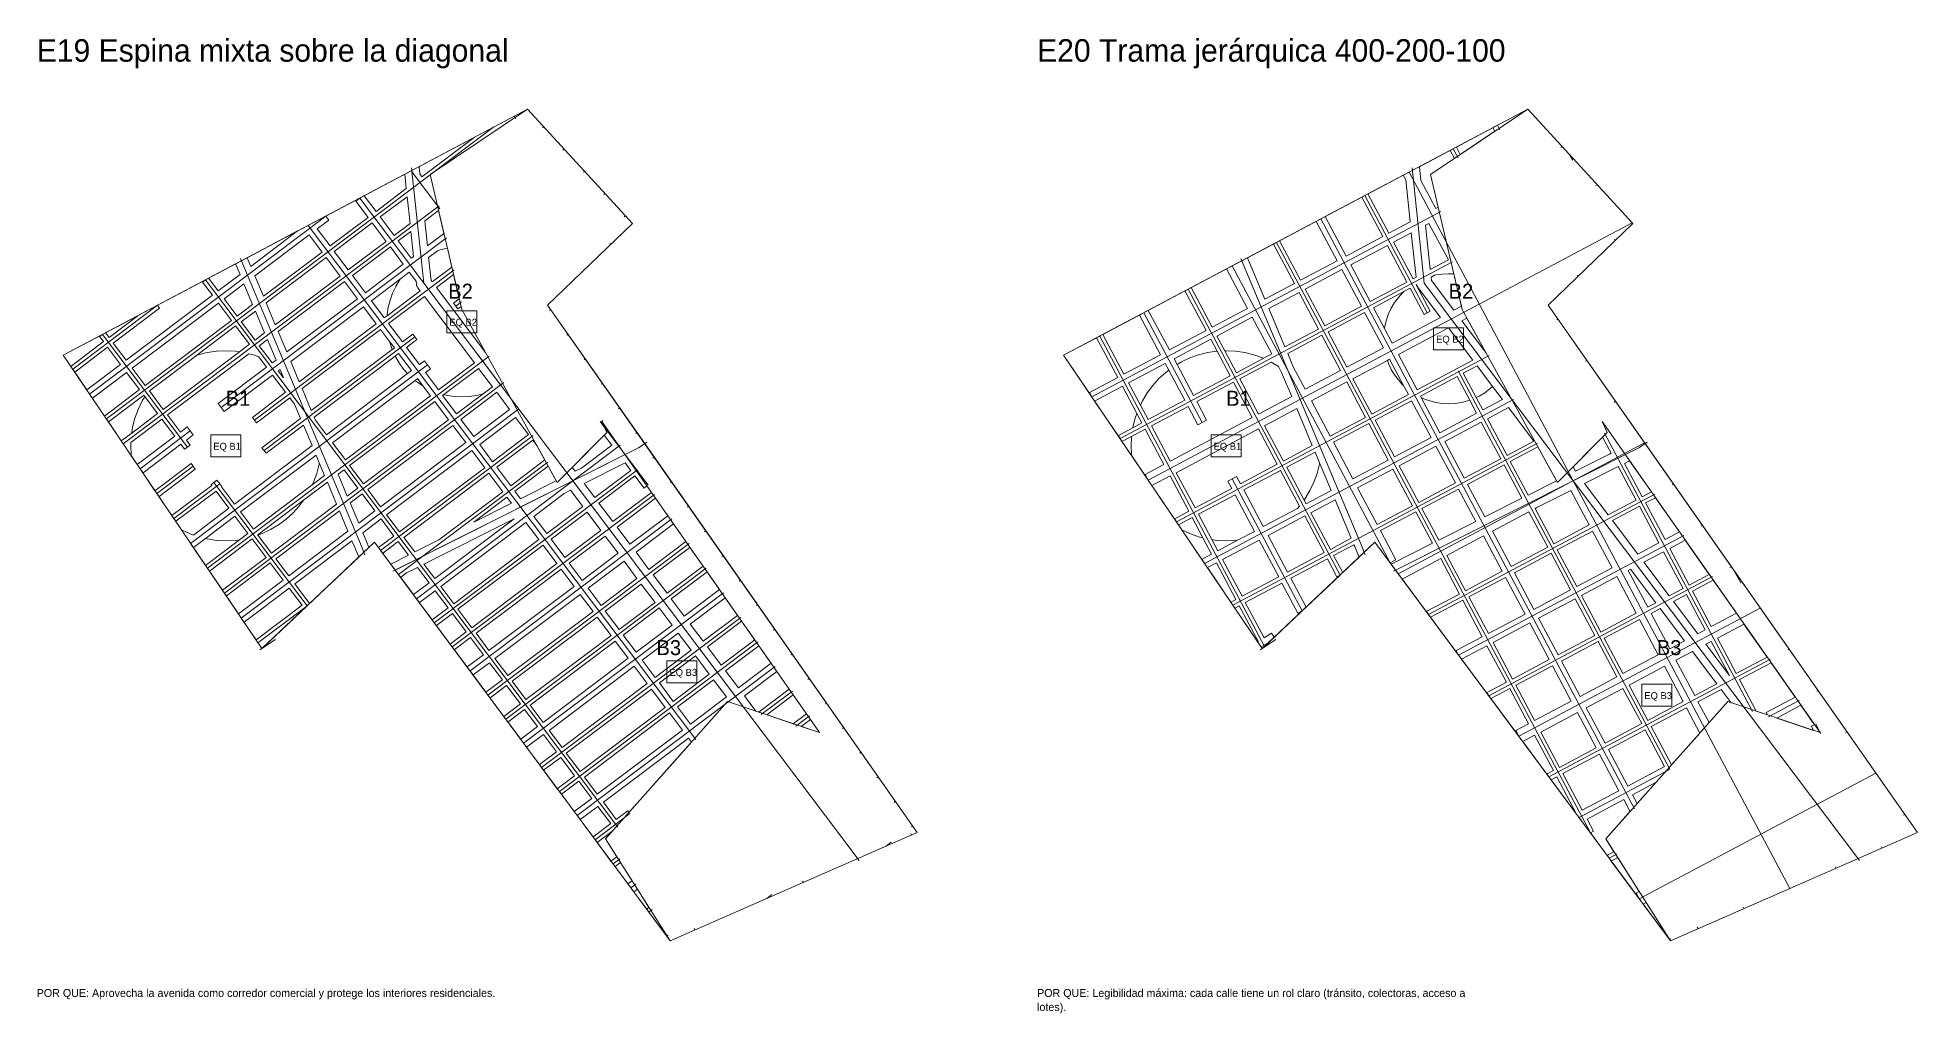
# Model space of a CAD drawing. Header units: metres. Extents: x 3873 to 16340, y -5213 to 3289.
# Drawn here: x 12582 to 16340, y -5213 to -3262 of the extents above; entities that cross this region are included whole.
import ezdxf

# ---------------------------------------------------------------- set-up
doc = ezdxf.new("R2010")
doc.units = ezdxf.units.M
for name, color, linetype, lineweight, plot in [('EQUIPAMIENTO', 5, 'Continuous', 0, False), ('LIMITE-INTERVENCION', 30, 'Continuous', 0, False), ('MANZANAS-PROPUESTAS', 33, 'Continuous', 0, False), ('SECTORES', 1, 'Continuous', 0, False), ('TEXTO', 7, 'Continuous', 0, False), ('VERDE-OBLIGATORIO', 3, 'Continuous', 0, False), ('VERDE-PROPUESTO', 82, 'Continuous', 0, False), ('VIA-BOULEVARD', 30, 'Continuous', 0, False), ('VIA-PRIMARIA', 1, 'Continuous', 0, False), ('VIA-SECUNDARIA', 8, 'Continuous', 0, False), ('VIA-TERCIARIA', 9, 'Continuous', 0, False)]:
    doc.layers.add(name, color=color, linetype=linetype, lineweight=lineweight, plot=plot)

msp = doc.modelspace()

# ---------------------------------------------------------------- linework, layer by layer
at = {"layer": 'EQUIPAMIENTO'}
for points in [[(13400, -3852), (13460, -3852), (13460, -3808), (13400, -3808), (13400, -3852)], [(15372.8, -3885.9), (15432.8, -3885.9), (15432.8, -3841.9), (15372.8, -3841.9), (15372.8, -3885.9)], [(12928, -4100), (12988, -4100), (12988, -4056), (12928, -4056), (12928, -4100)], [(14928, -4100), (14988, -4100), (14988, -4056), (14928, -4056), (14928, -4100)], [(13840, -4552), (13900, -4552), (13900, -4508), (13840, -4508), (13840, -4552)], [(15789.1, -4598.5), (15849.1, -4598.5), (15849.1, -4554.5), (15789.1, -4554.5), (15789.1, -4598.5)]]:
    msp.add_lwpolyline(points, close=True, dxfattribs=at)
at = {"layer": 'LIMITE-INTERVENCION'}
for points in [[(12633, -3897), (13561, -3405), (13771.2, -3633.6), (13601.5, -3796.8), (14340, -4851), (13846.2, -5067.6), (13255.3, -4270.6), (13030.2, -4483.5), (12633, -3897)], [(14633, -3897), (15561, -3405), (15771.2, -3633.6), (15601.5, -3796.8), (16340, -4851), (15846.2, -5067.6), (15255.3, -4270.6), (15030.2, -4483.5), (14633, -3897)]]:
    msp.add_lwpolyline(points, close=True, dxfattribs=at)
at = {"layer": 'MANZANAS-PROPUESTAS'}
for points in [[(15418.2, -3480.7), (15500.4, -3437.2), (15491.5, -3441.8), (15495.3, -3449), (15426, -3495.5), (15418.2, -3480.7)], [(13350.2, -3540.1), (13346, -3534.4), (13344.5, -3520.5), (13342.9, -3520.6), (13454.8, -3461.3), (13350.2, -3540.1)], [(15405.8, -3487.3), (15414.4, -3503.3), (15366.7, -3535.3), (15381.9, -3600.6), (15376.9, -3603.3), (15347.4, -3547.8), (15344.5, -3520.5), (15342.9, -3520.6), (15412, -3484), (15405.8, -3487.3)], [(13318.9, -3563.7), (13258.4, -3609.3), (13234.8, -3578), (13315.9, -3535), (13318.9, -3563.7)], [(15315.9, -3535), (15312.2, -3536.9), (15317, -3546.1), (15326, -3630.4), (15283.3, -3653.1), (15241.5, -3574.4), (15315.9, -3535), (15315.9, -3535)], [(13217.8, -3588.7), (13242.4, -3621.3), (13166.5, -3678.5), (13140.7, -3644.2), (13163.7, -3626.8), (13157.7, -3618.8), (13225.8, -3582.7), (13217.8, -3588.7)], [(13294.5, -3657.2), (13266.8, -3620.5), (13320.6, -3579.9), (13326.3, -3633.3), (13294.5, -3657.2)], [(13393.4, -3654.1), (13361.2, -3678.3), (13355.9, -3628.5), (13383.6, -3607.6), (13394.9, -3656.2), (13393.4, -3654.1)], [(15229.1, -3581), (15271, -3659.7), (15197.7, -3698.6), (15155.8, -3619.8), (15235.3, -3577.7), (15229.1, -3581)], [(13175, -3689.7), (13250.8, -3632.5), (13278.5, -3669.3), (13202.7, -3726.4), (13175, -3689.7)], [(15138.1, -3629.2), (15180, -3708), (15106.7, -3747), (15064.8, -3668.1), (15147, -3624.5), (15138.1, -3629.2)], [(15356.8, -3636.7), (15363.3, -3633.2), (15402.3, -3706.5), (15366.2, -3725.7), (15356.8, -3636.7)], [(13007.9, -3719.2), (13004, -3710), (13004, -3709.9), (13000.6, -3702.1), (13101.7, -3648.5), (13007.9, -3719.2)], [(13015.9, -3738.2), (13124.7, -3656.2), (13150.6, -3690.6), (13033.1, -3779.1), (13015.9, -3738.2)], [(13287, -3680.4), (13312.8, -3714.8), (13237, -3772), (13211.1, -3737.6), (13287, -3680.4)], [(13328, -3649.5), (13333.2, -3699.4), (13328.8, -3702.7), (13302.9, -3668.4), (13328, -3649.5)], [(15052.4, -3674.6), (15094.4, -3753.5), (15035.5, -3784.9), (15004, -3710), (15004, -3709.9), (15000.6, -3702.1), (15058.6, -3671.4), (15052.4, -3674.6)], [(15207.1, -3716.3), (15280.3, -3677.3), (15319.3, -3750.6), (15246, -3789.6), (15207.1, -3716.3)], [(15292.7, -3670.7), (15328.2, -3651.9), (15337.6, -3740.9), (15331.7, -3744), (15292.7, -3670.7)], [(12980, -3720.1), (12986.5, -3735.3), (12942.5, -3768.4), (12923.4, -3743), (12977.6, -3714.3), (12980, -3720.1)], [(13038.7, -3792.4), (13159, -3701.7), (13186.7, -3738.5), (13057, -3836.2), (13038.7, -3792.4)], [(14958.8, -3724.3), (15000.8, -3803.3), (14930.1, -3840.9), (14888.1, -3761.8), (14970.2, -3718.2), (14958.8, -3724.3)], [(12911.6, -3750.6), (12931.4, -3776.9), (12758.9, -3906.8), (12733, -3872.5), (12825.6, -3802.7), (12821.4, -3797.1), (12917.2, -3746.4), (12911.6, -3750.6)], [(12954.6, -3784.4), (12994.4, -3754.4), (13011.6, -3795.3), (12980.5, -3818.7), (12954.6, -3784.4)], [(13195.1, -3749.7), (13221, -3784), (13079.8, -3890.4), (13062.6, -3849.5), (13195.1, -3749.7)], [(13249, -3787.9), (13307.2, -3744.1), (13305.3, -3746.7), (13297.7, -3759.3), (13291.4, -3772.6), (13286.5, -3786.5), (13282.9, -3800.7), (13280.7, -3815.3), (13280.6, -3818), (13274.9, -3822.3), (13249, -3787.9)], [(15116.1, -3764.6), (15189.4, -3725.7), (15228.4, -3799), (15155.1, -3837.9), (15116.1, -3764.6)], [(12770.9, -3922.8), (12943.4, -3792.8), (12969.3, -3827.2), (12796.8, -3957.2), (12770.9, -3922.8)], [(14875.7, -3768.3), (14917.8, -3847.4), (14844.5, -3886.4), (14802.4, -3807.2), (14881.9, -3765), (14875.7, -3768.3)], [(15043.3, -3803.4), (15103.8, -3771.2), (15142.7, -3844.5), (15075.6, -3880.2), (15043.3, -3803.4)], [(15252.6, -3801.9), (15313.5, -3769.5), (15310.9, -3771.9), (15302.3, -3781.4), (15294.7, -3791.6), (15288.2, -3802.6), (15282.7, -3814.1), (15278.4, -3826.1), (15275.3, -3838.5), (15274.6, -3843.3), (15252.6, -3801.9)], [(12724.6, -3861.3), (12717.6, -3852.1), (12782.1, -3817.9), (12724.6, -3861.3)], [(12988.9, -3829.9), (13017.2, -3808.6), (13035.6, -3852.3), (13016.6, -3866.7), (12988.9, -3829.9)], [(13087.8, -3909.4), (13233, -3800), (13258.9, -3834.3), (13105, -3950.3), (13087.8, -3909.4)], [(14784.7, -3816.6), (14826.8, -3895.8), (14753.6, -3934.8), (14711.4, -3855.4), (14793.5, -3811.9), (14784.7, -3816.6)], [(14939.5, -3858.5), (15010.2, -3821), (15049.1, -3894.3), (15032.3, -3903.2), (15030.7, -3902.4), (15013.2, -3896.2), (14995.1, -3891.6), (14976.6, -3888.9), (14958, -3888), (14955.3, -3888.1), (14939.5, -3858.5)], [(15161.7, -3850.3), (15234.9, -3811.3), (15272.5, -3881.9), (15199.2, -3920.9), (15161.7, -3850.3)], [(12705.8, -3859.7), (12713.4, -3869.7), (12647.9, -3919.1), (12633, -3897), (12711.4, -3855.4), (12705.8, -3859.7)], [(12977.7, -3838.3), (13005.4, -3875.1), (12985.4, -3890.2), (12976.6, -3888.9), (12958, -3888), (12939.4, -3888.9), (12921, -3891.6), (12902.9, -3896.2), (12899.3, -3897.4), (12977.7, -3838.3)], [(13058.4, -3906.5), (13050.9, -3912.2), (13025, -3877.8), (13041.2, -3865.6), (13058.4, -3906.5)], [(13267.3, -3845.5), (13285.5, -3869.6), (13286.5, -3873.5), (13290.7, -3885.5), (13129, -4007.3), (13110.6, -3963.6), (13267.3, -3845.5)], [(14699, -3862), (14741.2, -3941.3), (14684.7, -3971.4), (14689.4, -3980.2), (14633, -3897), (14705.2, -3858.7), (14699, -3862)], [(14939.8, -3888.9), (14939.4, -3888.9), (14921, -3891.6), (14902.9, -3896.2), (14885.3, -3902.4), (14868.5, -3910.4), (14860, -3915.5), (14853.9, -3904.1), (14927.2, -3865.1), (14939.8, -3888.9)], [(15081, -3893.2), (15149.3, -3856.9), (15186.9, -3927.5), (15116.2, -3965), (15092.3, -3920.1), (15081, -3893.2)], [(12656.1, -3930.5), (12721.8, -3880.9), (12747.7, -3915.3), (12679.9, -3966.3), (12651.9, -3924.9), (12656.1, -3930.5)], [(13159.2, -4055.9), (13137.1, -4026.6), (13134.6, -4020.6), (13296.7, -3898.5), (13297.7, -3900.7), (13305.3, -3913.3), (13314, -3925.2), (13321.6, -3933.5), (13159.2, -4055.9)], [(15249, -4014.5), (15211.4, -3943.9), (15280.4, -3907.2), (15282.7, -3913.6), (15288.2, -3925.1), (15294.7, -3936.1), (15302.3, -3946.3), (15310.9, -3955.8), (15312.6, -3957.3), (15322.3, -3975.5), (15249, -4014.5)], [(12691.6, -3982.6), (12759.7, -3931.2), (12785.6, -3965.6), (12715.3, -4018.5), (12685.6, -3974.6), (12691.6, -3982.6)], [(14762.9, -3952.4), (14836.2, -3913.5), (14843.3, -3926.8), (14837.5, -3931.1), (14823.7, -3943.6), (14811.1, -3957.4), (14800, -3972.4), (14790.5, -3988.4), (14786.5, -3996.8), (14762.9, -3952.4)], [(12723.5, -4029.9), (12794, -3976.8), (12795.9, -3979.3), (12790.5, -3988.4), (12782.5, -4005.3), (12776.2, -4022.8), (12771.7, -4040.9), (12770, -4052.5), (12749, -4068.3), (12719.2, -4024.3), (12723.5, -4029.9)], [(13197.1, -4106.2), (13171.2, -4071.9), (13336.6, -3947.3), (13346.7, -3954.7), (13352.1, -3958), (13367.2, -3978.1), (13197.1, -4106.2)], [(13419.3, -4013.9), (13391.6, -3977.2), (13394, -3975.4), (13400.7, -3977.1), (13415.3, -3979.3), (13430, -3980), (13444.7, -3979.3), (13459.3, -3977.1), (13472.6, -3973.8), (13419.3, -4013.9)], [(13427.7, -4025.1), (13499.6, -3971), (13525.5, -4005.3), (13453.6, -4059.5), (13427.7, -4025.1)], [(14750.6, -3959), (14779.5, -4013.5), (14776.2, -4022.8), (14771.7, -4040.9), (14771.5, -4041.9), (14742.5, -4057.3), (14745.8, -4063.5), (14695, -3988.5), (14750.6, -3959)], [(15199.1, -3950.4), (15236.6, -4021.1), (15166, -4058.6), (15128.4, -3988), (15199.1, -3950.4)], [(15458.7, -4012.8), (15385.5, -4051.8), (15348.2, -3981.6), (15353.1, -3984), (15365.1, -3988.3), (15377.5, -3991.4), (15390.1, -3993.2), (15402.8, -3993.9), (15415.6, -3993.2), (15428.2, -3991.4), (15440.5, -3988.3), (15444.9, -3986.7), (15458.7, -4012.8)], [(15510.4, -3985.4), (15471.1, -4006.3), (15457.9, -3981.4), (15464.1, -3978.5), (15475, -3971.9), (15485.3, -3964.3), (15490.8, -3959.4), (15510.4, -3985.4)], [(13233.2, -4154.2), (13205.5, -4117.4), (13375.7, -3989.2), (13403.3, -4026), (13233.2, -4154.2)], [(13537.5, -4021.3), (13563.4, -4055.6), (13491.5, -4109.8), (13465.6, -4075.4), (13537.5, -4021.3)], [(15294.5, -4100.2), (15255.6, -4026.9), (15328.8, -3987.9), (15367.8, -4061.2), (15294.5, -4100.2)], [(15522.6, -4001.5), (15573.2, -4068.6), (15519.5, -4097.2), (15480.5, -4023.9), (15522.6, -4001.5)], [(13437.6, -4071.5), (13267.5, -4199.7), (13241.7, -4165.3), (13411.8, -4037.2), (13437.6, -4071.5)], [(13729.7, -4076.8), (13668.9, -4122.6), (13656.3, -4129), (13650.4, -4121.2), (13714.4, -4056.6), (13729.7, -4076.8)], [(15243.2, -4033.4), (15282.2, -4106.7), (15211.5, -4144.3), (15172.6, -4071), (15243.2, -4033.4)], [(15468.1, -4030.5), (15507.1, -4103.8), (15433.8, -4142.7), (15394.9, -4069.5), (15468.1, -4030.5)], [(13475.6, -4121.8), (13305.4, -4250), (13279.6, -4215.7), (13449.7, -4087.5), (13475.6, -4121.8)], [(13571.8, -4066.8), (13579.8, -4077.5), (13595.8, -4106.3), (13527.6, -4157.7), (13500, -4121), (13571.8, -4066.8)], [(14769, -4059.1), (14768.9, -4059.4), (14768, -4078), (14768.9, -4096.6), (14769.1, -4098), (14749.7, -4069.3), (14769, -4059.1)], [(15342.9, -4191.1), (15303.9, -4117.8), (15377.2, -4078.8), (15416.2, -4152.1), (15342.9, -4191.1)], [(15581.3, -4080.2), (15618.7, -4147.9), (15561.7, -4176.6), (15526, -4109.6), (15581.3, -4080.2)], [(15727.8, -4092.9), (15724.4, -4094.7), (15656.4, -4128.9), (15651.6, -4120), (15710.6, -4060.5), (15727.8, -4092.9)], [(13131, -4156.1), (13133.6, -4150.7), (13139.8, -4133.1), (13144.4, -4115), (13144.8, -4112), (13155.5, -4137.6), (13131, -4156.1)], [(13222, -4162.6), (13200.9, -4178.5), (13182.6, -4134.7), (13194.4, -4125.9), (13222, -4162.6)], [(13511.7, -4169.7), (13383.8, -4266.1), (13335.8, -4290.3), (13313.9, -4261.2), (13484, -4133), (13511.7, -4169.7)], [(13547.3, -4183.8), (13536.1, -4168.9), (13602.6, -4118.7), (13618.7, -4147.9), (13547.3, -4183.8)], [(13767.6, -4127.2), (13695.7, -4181.3), (13674.6, -4153.3), (13756.3, -4112.2), (13767.6, -4127.2)], [(15117.9, -4194), (15113.9, -4186.4), (15116, -4183.5), (15125.6, -4167.5), (15133.6, -4150.7), (15139.8, -4133.1), (15144.4, -4115), (15144.8, -4112), (15168.1, -4167.4), (15117.9, -4194)], [(15330.5, -4197.7), (15259.9, -4235.2), (15220.9, -4161.9), (15291.5, -4124.4), (15330.5, -4197.7)], [(15513.7, -4116.1), (15549.2, -4182.9), (15475, -4220.2), (15440.4, -4155.1), (15513.7, -4116.1)], [(15742, -4119.4), (15777.6, -4186.5), (15721.9, -4216.1), (15674.6, -4153.3), (15742, -4119.4)], [(15789.9, -4179.9), (15754.5, -4113.2), (15764.6, -4108.1), (15808.1, -4170.2), (15789.9, -4179.9)], [(13049.5, -4292.6), (13022.4, -4256.5), (13030.7, -4253.5), (13047.6, -4245.5), (13063.6, -4236), (13078.6, -4224.9), (13092.4, -4212.3), (13104.9, -4198.5), (13113.7, -4186.6), (13161.1, -4150.9), (13179.5, -4194.6), (13049.5, -4292.6)], [(13574, -4219.2), (13634.8, -4173.4), (13647.4, -4167), (13671.7, -4199.4), (13599.9, -4253.5), (13574, -4219.2)], [(13731.8, -4229.2), (13704.1, -4192.5), (13776, -4138.3), (13794.2, -4162.5), (13799.8, -4158.3), (13808.8, -4171.2), (13731.8, -4229.2)], [(15457.1, -4229.2), (15383, -4266.5), (15349.4, -4203.5), (15422.7, -4164.5), (15457.1, -4229.2)], [(15579.2, -4201.4), (15647.2, -4167.1), (15684, -4236.2), (15613.4, -4273.8), (15575.8, -4203.2), (15579.2, -4201.4)], [(13202.3, -4248.8), (13083.8, -4338.1), (13058, -4303.8), (13185.1, -4207.9), (13202.3, -4248.8)], [(13256.3, -4208.1), (13223.7, -4232.7), (13206.5, -4191.8), (13230.5, -4173.8), (13256.3, -4208.1)], [(13529.2, -4192.9), (13453.8, -4230.9), (13520.1, -4180.9), (13529.2, -4192.9)], [(13766.1, -4274.7), (13740.2, -4240.4), (13816.9, -4182.7), (13841.6, -4217.9), (13766.1, -4274.7)], [(15208.2, -4262.7), (15166.3, -4285), (15127.3, -4211.7), (15175.9, -4185.9), (15208.2, -4262.7)], [(15823.1, -4272.1), (15781, -4294.5), (15730.4, -4227.4), (15784.2, -4198.8), (15823.1, -4272.1)], [(15835.5, -4265.5), (15796.5, -4192.3), (15816.2, -4181.8), (15864.2, -4250.3), (15835.5, -4265.5)], [(13244, -4281.3), (13239, -4269.1), (13239, -4269), (13231.7, -4251.7), (13268.4, -4224.1), (13294.3, -4258.4), (13263.5, -4281.6), (13255.3, -4270.6), (13244, -4281.3)], [(13354.1, -4314.6), (13534.7, -4223.7), (13375.9, -4343.4), (13354.1, -4314.6)], [(13583.9, -4265.6), (13413.8, -4393.8), (13387.9, -4359.4), (13558, -4231.2), (13583.9, -4265.6)], [(13608.3, -4264.7), (13680.2, -4210.5), (13707.9, -4247.3), (13636, -4301.5), (13608.3, -4264.7)], [(13804.1, -4325), (13778.2, -4290.7), (13853, -4234.3), (13877.7, -4269.5), (13804.1, -4325)], [(14929, -4294.5), (14910.2, -4304.5), (14914.9, -4313.3), (14862.5, -4235.9), (14869.3, -4246), (14885.3, -4253.5), (14902.9, -4259.8), (14911.7, -4262), (14929, -4294.5)], [(15080.6, -4330.5), (15041.7, -4257.2), (15115, -4218.3), (15153.9, -4291.6), (15080.6, -4330.5)], [(15297.4, -4305.8), (15266.5, -4247.6), (15337.1, -4210), (15370.5, -4272.8), (15287.8, -4314.4), (15285.9, -4311.9), (15297.4, -4305.8)], [(15563.4, -4209.7), (15601, -4280.4), (15527.7, -4319.3), (15490.2, -4248.7), (15563.4, -4209.7)], [(12893.7, -4281), (12917.2, -4263.4), (12921, -4264.3), (12939.4, -4267.1), (12958, -4268), (12976.6, -4267.1), (12985.4, -4265.8), (12917.4, -4317), (12887.7, -4273.1), (12893.7, -4281)], [(12925.6, -4328.4), (13010.7, -4264.3), (13038.4, -4301), (12951.1, -4366.7), (12921.4, -4322.8), (12925.6, -4328.4)], [(13095.9, -4354.1), (13210.3, -4267.8), (13215, -4279), (13223.8, -4300.4), (13125.5, -4393.4), (13095.9, -4354.1)], [(13271.9, -4292.8), (13302.7, -4269.6), (13323.1, -4296.7), (13287.8, -4314.4), (13267.6, -4287.3), (13271.9, -4292.8)], [(13620, -4313.5), (13449.9, -4441.7), (13422.2, -4404.9), (13592.3, -4276.8), (13620, -4313.5)], [(13644.4, -4312.6), (13716.3, -4258.5), (13742.2, -4292.8), (13670.3, -4347), (13644.4, -4312.6)], [(13840.2, -4372.9), (13812.5, -4336.2), (13885.8, -4281), (13912.2, -4318.7), (13840.2, -4372.9)], [(14941.3, -4287.9), (14929.5, -4265.6), (14939.4, -4267.1), (14958, -4268), (14976.6, -4267.1), (14982.1, -4266.2), (14941.3, -4287.9)], [(14989.7, -4378.9), (14950.7, -4305.6), (15024, -4266.6), (15063, -4339.9), (14989.7, -4378.9)], [(15172.9, -4297.4), (15213.6, -4275.7), (15215, -4279), (15223.8, -4300.4), (15191, -4331.4), (15172.9, -4297.4)], [(15472.5, -4258.1), (15510.1, -4328.7), (15436.8, -4367.7), (15399.2, -4297), (15472.5, -4258.1)], [(15690.6, -4248.6), (15729.5, -4321.9), (15658.9, -4359.4), (15619.9, -4286.2), (15690.6, -4248.6)], [(15883.8, -4356.5), (15844.9, -4283.2), (15875.8, -4266.8), (15923.8, -4335.3), (15883.8, -4356.5)], [(12959.3, -4378.1), (13046.8, -4312.2), (13072.7, -4346.5), (12983.1, -4414), (12955.1, -4372.5), (12959.3, -4378.1)], [(13305.9, -4338.9), (13307.6, -4341), (13319.6, -4332), (13341.4, -4321), (13364.7, -4351.9), (13333.2, -4375.6), (13305.9, -4338.9), (13305.9, -4338.9)], [(13682.3, -4362.9), (13754.2, -4308.8), (13780.1, -4343.1), (13708.2, -4397.3), (13682.3, -4362.9)], [(14938.4, -4312.2), (14977.3, -4385.5), (14968, -4390.4), (14971.3, -4396.6), (14920.6, -4321.6), (14938.4, -4312.2)], [(15087.2, -4342.9), (15160.5, -4303.9), (15179.5, -4339.7), (15185.7, -4336.4), (15117.9, -4400.6), (15087.2, -4342.9)], [(15386.9, -4303.6), (15424.4, -4374.3), (15359.2, -4408.9), (15362.5, -4415.1), (15310.1, -4344.5), (15386.9, -4303.6)], [(15534.3, -4331.7), (15607.6, -4292.7), (15646.5, -4366), (15573.3, -4405), (15534.3, -4331.7)], [(15871.5, -4363.1), (15843.8, -4377.8), (15793.2, -4310.7), (15832.5, -4289.8), (15871.5, -4363.1)], [(13654.3, -4359), (13484.2, -4487.2), (13458.3, -4452.9), (13628.4, -4324.7), (13654.3, -4359)], [(13716.6, -4408.5), (13788.5, -4354.3), (13816.2, -4391), (13744.3, -4445.2), (13716.6, -4408.5)], [(13874.5, -4418.5), (13848.6, -4384.1), (13920.2, -4330.2), (13944.9, -4365.4), (13874.5, -4418.5)], [(15048.7, -4452.5), (15036.2, -4460.9), (15036.1, -4460.7), (15033.8, -4461.9), (14996.3, -4391.2), (15069.6, -4352.3), (15101.5, -4412.4), (15110.3, -4407.7), (15054.2, -4460.8), (15048.7, -4452.5)], [(15555.6, -4414.4), (15482.3, -4453.3), (15443.3, -4380), (15516.6, -4341.1), (15555.6, -4414.4)], [(15738.9, -4339.5), (15777.9, -4412.8), (15707.3, -4450.4), (15668.3, -4377.1), (15738.9, -4339.5)], [(15766.4, -4324.9), (15817, -4392), (15800.8, -4400.6), (15761.9, -4327.3), (15766.4, -4324.9)], [(15928, -4439.5), (15890.4, -4368.8), (15931.9, -4346.8), (15978.1, -4412.8), (15928, -4439.5)], [(12994.8, -4430.3), (13084.7, -4362.5), (13110.6, -4396.8), (13018.5, -4466.2), (12988.7, -4422.3), (12994.8, -4430.3)], [(13345.1, -4391.6), (13376.7, -4367.8), (13402.6, -4402.2), (13370.7, -4426.2), (13339.1, -4383.7), (13345.1, -4391.6)], [(13692.2, -4409.3), (13522.1, -4537.5), (13496.2, -4503.2), (13666.3, -4375), (13692.2, -4409.3)], [(13912.4, -4468.8), (13886.5, -4434.4), (13956.4, -4381.8), (13981.1, -4417), (13912.4, -4468.8)], [(15431, -4386.6), (15469.9, -4459.9), (15418, -4487.5), (15422.7, -4496.4), (15366.7, -4420.8), (15431, -4386.6)], [(15582.6, -4422.6), (15655.9, -4383.7), (15694.9, -4457), (15621.6, -4495.9), (15582.6, -4422.6)], [(15915.6, -4446.1), (15901.1, -4453.8), (15852.3, -4389.1), (15878.1, -4375.4), (15915.6, -4446.1)], [(13379.1, -4437.4), (13411, -4413.4), (13438.7, -4450.1), (13406.4, -4474.4), (13374.9, -4431.9), (13379.1, -4437.4)], [(13728.3, -4457.2), (13558.2, -4585.4), (13530.5, -4548.7), (13700.6, -4420.5), (13728.3, -4457.2)], [(13752.7, -4456.4), (13824.6, -4402.2), (13850.5, -4436.5), (13778.6, -4490.7), (13752.7, -4456.4)], [(13948.5, -4516.7), (13920.8, -4479.9), (13989.1, -4428.5), (14015.5, -4466.2), (13948.5, -4516.7)], [(14983.9, -4397.8), (15022.4, -4470.2), (15021.5, -4470.7), (14975.3, -4402.4), (14983.9, -4397.8)], [(15603.9, -4505.3), (15530.7, -4544.3), (15491.7, -4471), (15565, -4432), (15603.9, -4505.3)], [(15784.5, -4425.2), (15822, -4495.8), (15751.4, -4533.4), (15713.8, -4462.7), (15784.5, -4425.2)], [(15825.5, -4403.3), (15874.3, -4468), (15845, -4483.6), (15807.4, -4413), (15825.5, -4403.3)], [(15977.7, -4533.1), (15940.2, -4462.4), (15993.1, -4434.3), (16039.4, -4500.3), (15977.7, -4533.1)], [(13414.8, -4485.6), (13447.1, -4461.3), (13473, -4495.6), (13440.4, -4520.2), (13410.6, -4480), (13414.8, -4485.6)], [(13762.6, -4502.8), (13592.5, -4631), (13566.6, -4596.6), (13736.7, -4468.4), (13762.6, -4502.8)], [(13790.6, -4506.7), (13862.6, -4452.5), (13888.5, -4486.8), (13816.5, -4541), (13790.6, -4506.7)], [(15628.2, -4508.3), (15701.5, -4469.3), (15739, -4540), (15665.7, -4578.9), (15628.2, -4508.3)], [(15964.2, -4537.5), (15917, -4474.8), (15927.8, -4469), (15964.2, -4537.5)], [(13852.6, -4589), (13824.9, -4552.2), (13896.9, -4498), (13924.6, -4534.7), (13852.6, -4589)], [(13982.9, -4562.2), (13957, -4527.9), (14023.5, -4477.7), (14048.2, -4512.9), (13982.9, -4562.2)], [(15479.3, -4477.6), (15518.3, -4550.8), (15479.6, -4571.4), (15482.9, -4577.6), (15428.7, -4504.5), (15479.3, -4477.6)], [(15894.7, -4577.2), (15857.2, -4506.6), (15890.1, -4489), (15938.9, -4553.7), (15894.7, -4577.2)], [(13452.3, -4536.2), (13485, -4511.6), (13510.9, -4545.9), (13477.9, -4570.8), (13446.3, -4528.2), (13452.3, -4536.2)], [(13800.5, -4553.1), (13630.4, -4681.3), (13604.5, -4646.9), (13774.7, -4518.7), (13800.5, -4553.1)], [(13886.9, -4634.5), (13861, -4600.1), (13933, -4545.9), (13958.9, -4580.2), (13886.9, -4634.5)], [(13994.9, -4578.2), (14059.7, -4529.3), (14084.4, -4564.6), (14024.4, -4609.8), (14025.4, -4611.1), (14017.8, -4608.5), (13994.9, -4578.2)], [(15648.1, -4588.3), (15574.8, -4627.3), (15537.2, -4556.6), (15610.5, -4517.7), (15648.1, -4588.3)], [(15801.1, -4627), (15763.6, -4556.3), (15834.2, -4518.8), (15871.8, -4589.4), (15801.1, -4627)], [(16016, -4606.1), (16016.4, -4605.9), (15984.3, -4545.4), (16047.5, -4511.9), (16095.5, -4580.3), (16037.6, -4611.1), (16040.2, -4616.1), (16017.8, -4608.5), (16016, -4606.1)], [(13486.3, -4582), (13519.3, -4557.1), (13547, -4593.9), (13513.6, -4619), (13482.1, -4576.4), (13486.3, -4582)], [(13666.5, -4729.2), (13638.8, -4692.4), (13809, -4564.3), (13836.6, -4601), (13666.5, -4729.2)], [(14093.3, -4633), (14094.3, -4634.3), (14039.6, -4615.9), (14092.4, -4576), (14118.8, -4613.7), (14093.3, -4633)], [(15524.9, -4563.2), (15562.4, -4633.8), (15537, -4647.4), (15543.1, -4658.8), (15487.1, -4583.3), (15524.9, -4563.2)], [(15715.5, -4672.5), (15677.9, -4601.9), (15751.2, -4562.9), (15788.8, -4633.5), (15715.5, -4672.5)], [(15901.3, -4589.6), (15947.4, -4565), (15967.4, -4591.6), (15961, -4589.4), (15923.6, -4631.5), (15901.3, -4589.6)], [(13522, -4630.2), (13555.5, -4605), (13581.3, -4639.4), (13547.6, -4664.8), (13517.8, -4624.6), (13522, -4630.2)], [(13700.8, -4774.7), (13675, -4740.4), (13845.1, -4612.2), (13870.9, -4646.5), (13700.8, -4774.7)], [(15697.8, -4681.9), (15624.6, -4720.9), (15587, -4650.2), (15660.3, -4611.3), (15697.8, -4681.9)], [(15807.7, -4639.3), (15878.4, -4601.8), (15905.2, -4652.2), (15848.5, -4716), (15807.7, -4639.3)], [(16128, -4638.8), (16132.4, -4647.1), (16059, -4622.4), (16107, -4596.8), (16134.1, -4635.6), (16128, -4638.8)], [(13559.5, -4680.8), (13593.4, -4655.4), (13619.2, -4689.7), (13585.1, -4715.4), (13553.5, -4672.8), (13559.5, -4680.8)], [(14126.9, -4625.2), (14145.3, -4651.5), (14108.5, -4639.1), (14126.9, -4625.2)], [(15574.6, -4656.8), (15612.2, -4727.4), (15600.1, -4733.9), (15603.4, -4740.1), (15551, -4669.4), (15574.6, -4656.8)], [(15722.1, -4684.9), (15795.4, -4645.9), (15834.3, -4719.2), (15761, -4758.2), (15722.1, -4684.9)], [(13761.7, -4807.7), (13738.8, -4825), (13712.9, -4790.7), (13883, -4662.5), (13889, -4670.4), (13764, -4810.9), (13761.7, -4807.7)], [(15704.4, -4694.3), (15743.4, -4767.5), (15670.1, -4806.5), (15631.1, -4733.2), (15704.4, -4694.3)], [(13593.5, -4726.6), (13627.7, -4700.9), (13655.4, -4737.6), (13620.8, -4763.6), (13589.3, -4721), (13593.5, -4726.6)], [(13629.2, -4774.8), (13663.8, -4748.8), (13689.7, -4783.1), (13654.8, -4809.4), (13625, -4769.2), (13629.2, -4774.8)], [(15618.8, -4739.8), (15658.3, -4814.2), (15607.6, -4745.7), (15618.8, -4739.8)], [(15770.4, -4775.8), (15817.5, -4750.8), (15779.7, -4793.3), (15770.4, -4775.8)], [(13666.8, -4825.4), (13701.7, -4799.1), (13727.6, -4833.4), (13692.3, -4860), (13660.7, -4817.4), (13666.8, -4825.4)], [(15720.5, -4896.4), (15723.8, -4902.5), (15686.4, -4852), (15692.5, -4848.7), (15679.5, -4824.2), (15752.8, -4785.2), (15765.3, -4808.8), (15766.5, -4808.1), (15717, -4863.8), (15733.3, -4889.5), (15720.5, -4896.4)], [(13728, -4908.2), (13696.5, -4865.6), (13700.7, -4871.2), (13730.1, -4849.1), (13717, -4863.8), (13739.6, -4899.5), (13728, -4908.2)], [(13762, -4954), (13732.2, -4913.8), (13736.4, -4919.4), (13747.1, -4911.4), (13770.2, -4947.8), (13762, -4954)], [(15740.8, -4901.4), (15783.8, -4969.2), (15777.9, -4972.3), (15784, -4983.8), (15728, -4908.2), (15740.8, -4901.4)], [(13799.5, -5004.6), (13767.9, -4962), (13774, -4970), (13781, -4964.7), (13804.1, -5001.2), (13799.5, -5004.6)], [(15844.3, -5065), (15791.9, -4994.3), (15797.8, -4991.2), (15842.8, -5062.3), (15844.3, -5065)]]:
    msp.add_lwpolyline(points, close=True, dxfattribs=at)
at = {"layer": 'SECTORES'}
for points in [[(12989.1, -3708.2), (13561, -3405), (13771.2, -3633.6), (13601.5, -3796.8), (13795.5, -4073.7), (13783, -4082), (13296.9, -4326.6), (13255.3, -4270.6), (13233.9, -4290.8), (13227, -4274), (12992, -3715), (12989.1, -3708.2)], [(14989.1, -3708.2), (15561, -3405), (15771.2, -3633.6), (15601.5, -3796.8), (15795.5, -4073.7), (15783, -4082), (15296.9, -4326.6), (15255.3, -4270.6), (15233.9, -4290.8), (15227, -4274), (14992, -3715), (14989.1, -3708.2)], [(13030.2, -4483.5), (13030, -4483.1), (12633, -3897), (12989.1, -3708.2), (12992, -3715), (13227, -4274), (13233.9, -4290.8), (13032.1, -4481.7), (13030.2, -4483.5)], [(15030.2, -4483.5), (15030, -4483.1), (14633, -3897), (14989.1, -3708.2), (14992, -3715), (15227, -4274), (15233.9, -4290.8), (15032.1, -4481.7), (15030.2, -4483.5)], [(13795.5, -4073.7), (14340, -4851), (13846.2, -5067.6), (13296.9, -4326.6), (13783, -4082), (13795.5, -4073.7)], [(15795.5, -4073.7), (16340, -4851), (15846.2, -5067.6), (15296.9, -4326.6), (15783, -4082), (15795.5, -4073.7)]]:
    msp.add_lwpolyline(points, close=True, dxfattribs=at)
at = {"layer": 'VERDE-OBLIGATORIO'}
for points in [[(14145.3, -4651.5), (13709.6, -4029.5), (13719.7, -4051.3), (13620.6, -4151.3), (13429.8, -3805.7), (13366.7, -3535.3), (13561, -3405), (13771.2, -3633.6), (13601.5, -3796.8), (14340, -4851), (13846.2, -5067.6), (13717, -4863.8), (13961, -4589.4), (14145.3, -4651.5)], [(16145.3, -4651.5), (15709.6, -4029.5), (15719.7, -4051.3), (15620.6, -4151.3), (15429.8, -3805.7), (15366.7, -3535.3), (15561, -3405), (15771.2, -3633.6), (15601.5, -3796.8), (16340, -4851), (15846.2, -5067.6), (15717, -4863.8), (15961, -4589.4), (16145.3, -4651.5)]]:
    msp.add_lwpolyline(points, close=True, dxfattribs=at)
at = {"layer": 'VERDE-PROPUESTO'}
for points in [[(13400.7, -3682.9), (13401.1, -3682.8), (13409.9, -3720.5), (13370.6, -3750.1), (13368.5, -3747.3), (13363.6, -3701.5), (13381.1, -3688.4), (13386.5, -3686.5), (13400.7, -3682.9)], [(13282.9, -3800.7), (13286.5, -3786.5), (13291.4, -3772.6), (13297.7, -3759.3), (13305.3, -3746.7), (13307.2, -3744.1), (13324.9, -3730.8), (13338.5, -3748.8), (13339.1, -3754.6), (13339.3, -3755.9), (13339.6, -3757.2), (13340, -3758.5), (13340.6, -3759.7), (13341.3, -3760.9), (13342, -3762), (13346.7, -3768.2), (13280.6, -3818), (13280.7, -3815.3), (13282.9, -3800.7)], [(13379, -3761.3), (13413.4, -3735.4), (13424.8, -3784.4), (13413.4, -3793), (13421.9, -3804.2), (13428.3, -3799.3), (13429.8, -3805.7), (13477.1, -3891.3), (13379, -3761.3)], [(15278.4, -3826.1), (15282.7, -3814.1), (15288.2, -3802.6), (15294.7, -3791.6), (15302.3, -3781.4), (15310.9, -3771.9), (15313.5, -3769.5), (15325.9, -3763), (15353.9, -3815.6), (15366.2, -3809), (15338.2, -3756.4), (15339.3, -3755.8), (15339.3, -3755.9), (15339.6, -3757.2), (15340, -3758.5), (15340.6, -3759.7), (15341.3, -3760.9), (15342, -3762), (15386.7, -3821.2), (15290.2, -3872.6), (15274.6, -3843.3), (15275.3, -3838.5), (15278.4, -3826.1)], [(15390.1, -3734.5), (15402.8, -3733.9), (15413.2, -3734.4), (15428.3, -3799.1), (15413.5, -3807), (15368.5, -3747.3), (15367.8, -3740.7), (15374.6, -3737.1), (15377.5, -3736.4), (15390.1, -3734.5)], [(13355.1, -3779.4), (13455, -3911.9), (13383.2, -3966), (13357.3, -3931.7), (13367.2, -3924.3), (13355.1, -3908.3), (13345.3, -3915.7), (13319.4, -3881.4), (13340.2, -3865.7), (13331.8, -3854.5), (13311, -3870.2), (13283.3, -3833.5), (13355.1, -3779.4)], [(15439.2, -3822.8), (15477.1, -3891.3), (15429.3, -3828), (15439.2, -3822.8)], [(13285.5, -3869.6), (13295, -3882.2), (13290.7, -3885.5), (13286.5, -3873.5), (13285.5, -3869.6)], [(15402.5, -3842.3), (15451.3, -3906.9), (15339.9, -3966.2), (15302.4, -3895.5), (15402.5, -3842.3)], [(12820.3, -4173.6), (12824.5, -4179.2), (12897.1, -4124.5), (12888.7, -4113.3), (12816.4, -4167.8), (12786.6, -4123.8), (12792.6, -4131.8), (12868, -4075), (12875.6, -4085), (12886.8, -4076.6), (12879.2, -4066.6), (12893.1, -4056.1), (12881, -4040.2), (12867.2, -4050.6), (12841.3, -4016.3), (13003.8, -3893.8), (13013.2, -3896.2), (13024.3, -3900.1), (13039.7, -3920.6), (12942.8, -3993.6), (12954.9, -4009.6), (13051.7, -3936.6), (13077.6, -3970.9), (13011.1, -4021.1), (13019.5, -4032.2), (13086, -3982.1), (13095.4, -3994.6), (13107.6, -4023.5), (13030.2, -4081.8), (13038.6, -4093), (13113.2, -4036.8), (13130.4, -4077.7), (12975.5, -4194.4), (12949.6, -4160), (12950.3, -4159.5), (12941.8, -4148.4), (12941.2, -4148.8), (12939.8, -4146.9), (12928.6, -4155.3), (12930, -4157.3), (12850.1, -4217.5), (12830.9, -4189.1), (12820.3, -4173.6)], [(12921, -3891.6), (12939.4, -3888.9), (12958, -3888), (12976.6, -3888.9), (12985.4, -3890.2), (12832.9, -4005.1), (12805.2, -3968.3), (12899.3, -3897.4), (12902.9, -3896.2), (12921, -3891.6)], [(13305.3, -3913.3), (13297.7, -3900.7), (13296.7, -3898.5), (13303.4, -3893.4), (13329.3, -3927.7), (13321.6, -3933.5), (13314, -3925.2), (13305.3, -3913.3)], [(14885.3, -3902.4), (14902.9, -3896.2), (14921, -3891.6), (14939.4, -3888.9), (14939.8, -3888.9), (14966.1, -3938.4), (14892.9, -3977.4), (14860, -3915.5), (14868.5, -3910.4), (14885.3, -3902.4)], [(14976.6, -3888.9), (14995.1, -3891.6), (15013.2, -3896.2), (15030.7, -3902.4), (15032.3, -3903.2), (14978.5, -3931.8), (14955.3, -3888.1), (14958, -3888), (14976.6, -3888.9)], [(15302.3, -3946.3), (15294.7, -3936.1), (15288.2, -3925.1), (15282.7, -3913.6), (15280.4, -3907.2), (15284.7, -3904.9), (15312.6, -3957.3), (15310.9, -3955.8), (15302.3, -3946.3)], [(13073.3, -3941.9), (13062.9, -3928.2), (13066.4, -3925.5), (13073.3, -3941.9)], [(13336.6, -3947.3), (13341.3, -3943.7), (13352.1, -3958), (13346.7, -3954.7), (13336.6, -3947.3)], [(13444.7, -3979.3), (13430, -3980), (13415.3, -3979.3), (13400.7, -3977.1), (13394, -3975.4), (13463.4, -3923.1), (13491.1, -3959.8), (13472.6, -3973.8), (13459.3, -3977.1), (13444.7, -3979.3)], [(14800, -3972.4), (14811.1, -3957.4), (14823.7, -3943.6), (14837.5, -3931.1), (14843.3, -3926.8), (14875.2, -3986.7), (14801.9, -4025.7), (14786.5, -3996.8), (14790.5, -3988.4), (14800, -3972.4)], [(15068.8, -3931.3), (15089.1, -3979.5), (15022.6, -4014.8), (14985.1, -3944.2), (15048, -3910.7), (15062.5, -3919.3), (15068.8, -3931.3)], [(15428.2, -3991.4), (15415.6, -3993.2), (15402.8, -3993.9), (15390.1, -3993.2), (15377.5, -3991.4), (15365.1, -3988.3), (15353.1, -3984), (15348.2, -3981.6), (15346.5, -3978.5), (15419.8, -3939.5), (15444.9, -3986.7), (15440.5, -3988.3), (15428.2, -3991.4)], [(15475, -3971.9), (15464.1, -3978.5), (15457.9, -3981.4), (15432.1, -3933), (15459.8, -3918.3), (15490.8, -3959.4), (15485.3, -3964.3), (15475, -3971.9)], [(12776.2, -4022.8), (12782.5, -4005.3), (12790.5, -3988.4), (12795.9, -3979.3), (12821.7, -4013.5), (12770, -4052.5), (12771.7, -4040.9), (12776.2, -4022.8)], [(14808.5, -4038.1), (14881.8, -3999.1), (14901.3, -4035.9), (14919, -4026.5), (14899.4, -3989.7), (14972.7, -3950.7), (15010.3, -4021.4), (14846, -4108.7), (14808.5, -4038.1)], [(14776.2, -4022.8), (14779.5, -4013.5), (14789.5, -4032.3), (14771.5, -4041.9), (14771.7, -4040.9), (14776.2, -4022.8)], [(15130.3, -4077.6), (15072.4, -4108.4), (15034.8, -4037.8), (15099.2, -4003.5), (15130.3, -4077.6)], [(12768.9, -4096.6), (12768, -4078), (12768.4, -4071.2), (12830.1, -4024.7), (12856, -4059), (12781, -4115.5), (12769.1, -4098), (12768.9, -4096.6)], [(14768.9, -4096.6), (14768, -4078), (14768.9, -4059.4), (14769, -4059.1), (14796.1, -4044.6), (14833.7, -4115.3), (14796, -4135.3), (14802.1, -4146.8), (14769.1, -4098), (14768.9, -4096.6)], [(14895.8, -4202.3), (14858.2, -4131.7), (15022.5, -4044.3), (15060, -4115), (14986.7, -4153.9), (14978.9, -4139.1), (14961.2, -4148.5), (14969.1, -4163.3), (14895.8, -4202.3)], [(15116, -4183.5), (15113.9, -4186.4), (15079, -4120.8), (15135.8, -4090.6), (15144.8, -4112), (15144.4, -4115), (15139.8, -4133.1), (15133.6, -4150.7), (15125.6, -4167.5), (15116, -4183.5)], [(13013.4, -4244.7), (12987.6, -4210.3), (13138.4, -4096.7), (13144.8, -4112), (13144.4, -4115), (13139.8, -4133.1), (13133.6, -4150.7), (13131, -4156.1), (13013.4, -4244.7)], [(15032.3, -4239.6), (14993.3, -4166.3), (15066.6, -4127.3), (15104.6, -4198.8), (15100.6, -4203.3), (15032.3, -4239.6)], [(12869.3, -4246), (12854, -4223.3), (12858.2, -4228.9), (12938.5, -4168.4), (12964.3, -4202.8), (12893.2, -4256.4), (12885.3, -4253.5), (12869.3, -4246)], [(14809.5, -4157.6), (14845.9, -4138.2), (14883.4, -4208.9), (14855.3, -4223.9), (14858.5, -4230), (14830.9, -4189.1), (14809.5, -4157.6)], [(13092.4, -4212.3), (13078.6, -4224.9), (13063.6, -4236), (13047.6, -4245.5), (13030.7, -4253.5), (13022.4, -4256.5), (13021.9, -4255.8), (13113.7, -4186.6), (13104.9, -4198.5), (13092.4, -4212.3)], [(14958, -4268), (14939.4, -4267.1), (14929.5, -4265.6), (14902.4, -4214.7), (14975.7, -4175.7), (15014.6, -4249), (14982.1, -4266.2), (14976.6, -4267.1), (14958, -4268)], [(12958, -4268), (12939.4, -4267.1), (12921, -4264.3), (12917.2, -4263.4), (12976.4, -4218.8), (13002.3, -4253.1), (12985.4, -4265.8), (12976.6, -4267.1), (12958, -4268)], [(14885.3, -4253.5), (14869.3, -4246), (14862.5, -4235.9), (14890, -4221.2), (14911.7, -4262), (14902.9, -4259.8), (14885.3, -4253.5)]]:
    msp.add_lwpolyline(points, close=True, dxfattribs=at)
at = {"layer": 'VIA-BOULEVARD'}
for points in [[(16085.1, -4962.8), (15323.7, -3530.8)], [(14802.1, -4146.8), (15769.9, -3632.2)], [(12987.1, -3703.6), (12992, -3715), (13227, -4274), (13235.9, -4295.8)], [(15285.9, -4311.9), (14970.2, -3718.2)], [(14987.1, -3703.6), (14992, -3715), (15227, -4274), (15235.9, -4295.8)], [(15302.2, -4333.9), (15794.4, -4072.2)], [(15543.1, -4658.8), (16025.7, -4402.3)], [(15027.7, -4479.8), (15042.2, -4472.2)], [(15784, -4983.8), (16256.9, -4732.4)]]:
    msp.add_lwpolyline(points, dxfattribs=at)
at = {"layer": 'VIA-PRIMARIA'}
for points in [[(13329.6, -3522), (13354, -3753), (14218, -4899), (14224.1, -4907.3)], [(15329.6, -3522), (15354, -3753), (16218, -4899), (16224.1, -4907.3)], [(13292.3, -4328.9), (13783, -4082), (13799.7, -4071)], [(15292.3, -4328.9), (15783, -4082), (15799.7, -4071)], [(13025.8, -4485.9), (13057.1, -4465)], [(15025.8, -4485.9), (15057.1, -4465)]]:
    msp.add_lwpolyline(points, dxfattribs=at)
at = {"layer": 'VIA-SECUNDARIA'}
for points in [[(15505.1, -3446.1), (15500.4, -3437.2)], [(13632.1, -3486.7), (13634.5, -3484.9)], [(15627.3, -3481.5), (15630, -3480.1)], [(13328.7, -3528.2), (13385.8, -3603.9)], [(13225.8, -3582.7), (13388.4, -3798.5)], [(12685.6, -3974.6), (13157.7, -3618.8)], [(13122.9, -3637.3), (13897.6, -4665.2)], [(13754.5, -3619.9), (13756.9, -3618.1)], [(14689.4, -3980.2), (15387, -3609.3)], [(15774.1, -4804.1), (15147, -3624.5)], [(12948.8, -4001.6), (13399.4, -3662.1)], [(15661.1, -3739.5), (15659.6, -3736.7)], [(14910.1, -4031.2), (14793.5, -3811.9)], [(13461.7, -3895.7), (13541.1, -4001.1)], [(13674.2, -3905.8), (13676.6, -3904)], [(15676.1, -3908.6), (15678.8, -3907.2)], [(12887.7, -4273.1), (13361.2, -3916.3)], [(12988.7, -4422.3), (13543, -4004.6)], [(14914.9, -4313.3), (15532.3, -3985.1)], [(12786.6, -4123.8), (12887.1, -4048.1)], [(13706.6, -4029.6), (13802.2, -4156.5)], [(13777.5, -4053.3), (13779.9, -4051.5)], [(13339.1, -4383.7), (13746.4, -4076.8)], [(13637.9, -4129.6), (13995.6, -4604.2)], [(15110.3, -4407.7), (14970.1, -4143.8)], [(13880.9, -4200.8), (13883.3, -4199)], [(13446.3, -4528.2), (13849.7, -4224.3)], [(15907.4, -4238.7), (15910, -4237.2)], [(15422.7, -4496.4), (15872.7, -4257.1)], [(13984.2, -4348.3), (13986.6, -4346.5)], [(15986.8, -4352.1), (15975.3, -4330.4)], [(13553.5, -4672.8), (13953, -4371.8)], [(14087.5, -4495.8), (14089.9, -4494)], [(13660.7, -4817.4), (14056.4, -4519.3)], [(16138.6, -4568.7), (16141.3, -4567.3)], [(16042.3, -4619.9), (16103.9, -4587.2)], [(14190.9, -4643.3), (14193.3, -4641.5)], [(16147.2, -4653.7), (16136.8, -4634.1)], [(15663.6, -4821.3), (15844.2, -4725.3)], [(14294.2, -4790.9), (14296.6, -4789.1)], [(14327.3, -4853.3), (14329.1, -4855.8)], [(16268.7, -4882.3), (16267.3, -4879.6)], [(14219.1, -4900.8), (14220.9, -4903.2)], [(13767.9, -4962), (13778, -4954.5)], [(14110.8, -4948.2), (14112.7, -4950.7)], [(14039.5, -4982.8), (14049.9, -4975)], [(15901.4, -5043.4), (15900, -5040.7)]]:
    msp.add_lwpolyline(points, dxfattribs=at)
at = {"layer": 'VIA-TERCIARIA'}
for points in [[(13534.5, -3419.1), (13538.2, -3423.9)], [(12719.2, -4024.3), (13494, -3440.5)], [(13591.3, -3442.4), (13593.7, -3440.5)], [(15421.6, -3502.1), (15412, -3484)], [(13672.9, -3531.1), (13675.3, -3529.3)], [(15650.8, -3507.1), (15645.2, -3496.6)], [(15697.2, -3557.6), (15700, -3556.1)], [(12752.9, -4074.1), (13384.5, -3598.2)], [(13713.7, -3575.5), (13716.1, -3573.7)], [(15360.1, -3812.3), (15235.3, -3577.7)], [(13725.9, -3673), (13727.7, -3675.4)], [(15686.4, -4852), (15058.6, -3671.4)], [(15736, -3667.4), (15734.6, -3664.7)], [(14745.8, -4063.5), (15410.6, -3710)], [(12917.2, -3746.4), (13741.7, -4840.6)], [(13015.3, -4026.6), (13414.3, -3726)], [(13417.6, -3798.6), (13429.2, -3789.9)], [(15185.7, -4336.4), (14881.9, -3765)], [(12651.9, -3924.9), (12821.4, -3797.1)], [(13605.3, -3807.4), (13607.7, -3805.6)], [(15618.3, -3826.1), (15621, -3824.6)], [(12711.4, -3855.4), (12881.2, -4080.8)], [(13034.4, -4087.4), (13336, -3860.1)], [(13639.7, -3856.6), (13642.1, -3854.8)], [(15035, -4479), (14705.2, -3858.7)], [(12921.4, -4322.8), (13484.5, -3898.5)], [(14858.5, -4230), (15483.9, -3897.5)], [(15845, -4724.4), (15421.6, -3928.1)], [(12955.1, -4372.5), (13513.7, -3951.5)], [(13708.6, -3954.9), (13711, -3953.1)], [(13743.1, -4004.1), (13745.5, -4002.3)], [(15733.9, -3991.1), (15736.6, -3989.7)], [(13267.6, -4287.3), (13572.3, -4057.7)], [(13707.1, -4031.2), (13711.9, -4027.6)], [(16010.3, -4609.2), (15714.3, -4052.5)], [(14971.3, -4396.6), (15580.6, -4072.6)], [(12820.3, -4173.6), (12892.9, -4118.9)], [(13303.4, -4335.5), (13601.6, -4110.7)], [(13374.9, -4431.9), (13780.8, -4125.9)], [(13812, -4102.5), (13814.4, -4100.7)], [(12854, -4223.3), (12946.1, -4153.9)], [(12934.2, -4151.1), (13120.4, -4398.2)], [(13846.4, -4151.6), (13848.8, -4149.8)], [(15849.6, -4156.1), (15852.2, -4154.7)], [(13410.6, -4480), (13815.2, -4175.1)], [(15362.5, -4415.1), (15814.9, -4174.6)], [(13482.1, -4576.4), (13884.1, -4273.5)], [(13915.3, -4250), (13917.7, -4248.2)], [(13949.7, -4299.1), (13952.1, -4297.3)], [(15965.2, -4321.2), (15967.8, -4319.8)], [(13517.8, -4624.6), (13918.6, -4322.6)], [(15482.9, -4577.6), (15930.5, -4339.6)], [(14018.6, -4397.5), (14021, -4395.7)], [(13022.4, -4472), (13120.3, -4398.3)], [(13589.3, -4721), (13987.5, -4421)], [(13625, -4769.2), (14021.9, -4470.1)], [(14053.1, -4446.7), (14055.5, -4444.9)], [(15603.4, -4740.1), (16046.1, -4504.7)], [(16080.8, -4486.2), (16083.5, -4484.8)], [(14122, -4545), (14124.4, -4543.2)], [(14028.6, -4615.3), (14090.8, -4568.5)], [(14097.5, -4638.5), (14125.3, -4617.7)], [(14156.4, -4594.2), (14158.8, -4592.4)], [(16196.4, -4651.3), (16199.1, -4649.8)], [(14225.3, -4692.5), (14227.7, -4690.7)], [(14259.8, -4741.7), (14262.2, -4739.9)], [(13696.5, -4865.6), (13765.9, -4813.3)], [(14328.7, -4840), (14331.1, -4838.2)], [(16312, -4816.3), (16314.7, -4814.9)], [(14278, -4878.2), (14288.4, -4870.3)], [(13732.2, -4913.8), (13745.8, -4903.6)], [(15723.8, -4902.5), (15739.7, -4894.1)], [(16176.9, -4922.5), (16175.5, -4919.9)], [(13803.7, -5010.2), (13810.3, -5005.3)], [(15993.2, -5003.1), (15991.8, -5000.5)], [(13839.4, -5058.4), (13842.5, -5056.1)], [(13894.4, -5043.2), (13896.2, -5045.6)], [(15844.3, -5065), (15847.1, -5063.5)]]:
    msp.add_lwpolyline(points, dxfattribs=at)

# ---------------------------------------------------------------- texts
at = {"layer": 'EQUIPAMIENTO'}
for s, p in [('EQ B2', (13405, -3838)), ('EQ B2', (15377.8, -3871.9)), ('EQ B1', (12933, -4086)), ('EQ B1', (14933, -4086)), ('EQ B3', (13845, -4538)), ('EQ B3', (15794.1, -4584.5))]:
    msp.add_text(s, height=14, dxfattribs=at).set_placement(p)
at = {"layer": 'SECTORES'}
for s, p in [('B2', (13402.8, -3783.9)), ('B2', (15402.8, -3783.9)), ('B1', (12958, -3998)), ('B1', (14958, -3998)), ('B3', (13819.1, -4496.5)), ('B3', (15819.1, -4496.5))]:
    msp.add_text(s, height=30, dxfattribs=at).set_placement(p)
at = {"layer": 'TEXTO'}
for s, height, p in [('E19 Espina mixta sobre la diagonal', 45, (12580, -3310)), ('E20 Trama jerárquica 400-200-100', 45, (14580, -3310)), ('POR QUE: Aprovecha la avenida como corredor comercial y protege los interiores residenciales.', 16, (12580, -5180)), ('POR QUE: Legibilidad máxima: cada calle tiene un rol claro (tránsito, colectoras, acceso a', 16, (14580, -5180)), ('lotes).', 16, (14580, -5208))]:
    msp.add_text(s, height=height, dxfattribs=at).set_placement(p)

doc.saveas('drawing.dxf')
